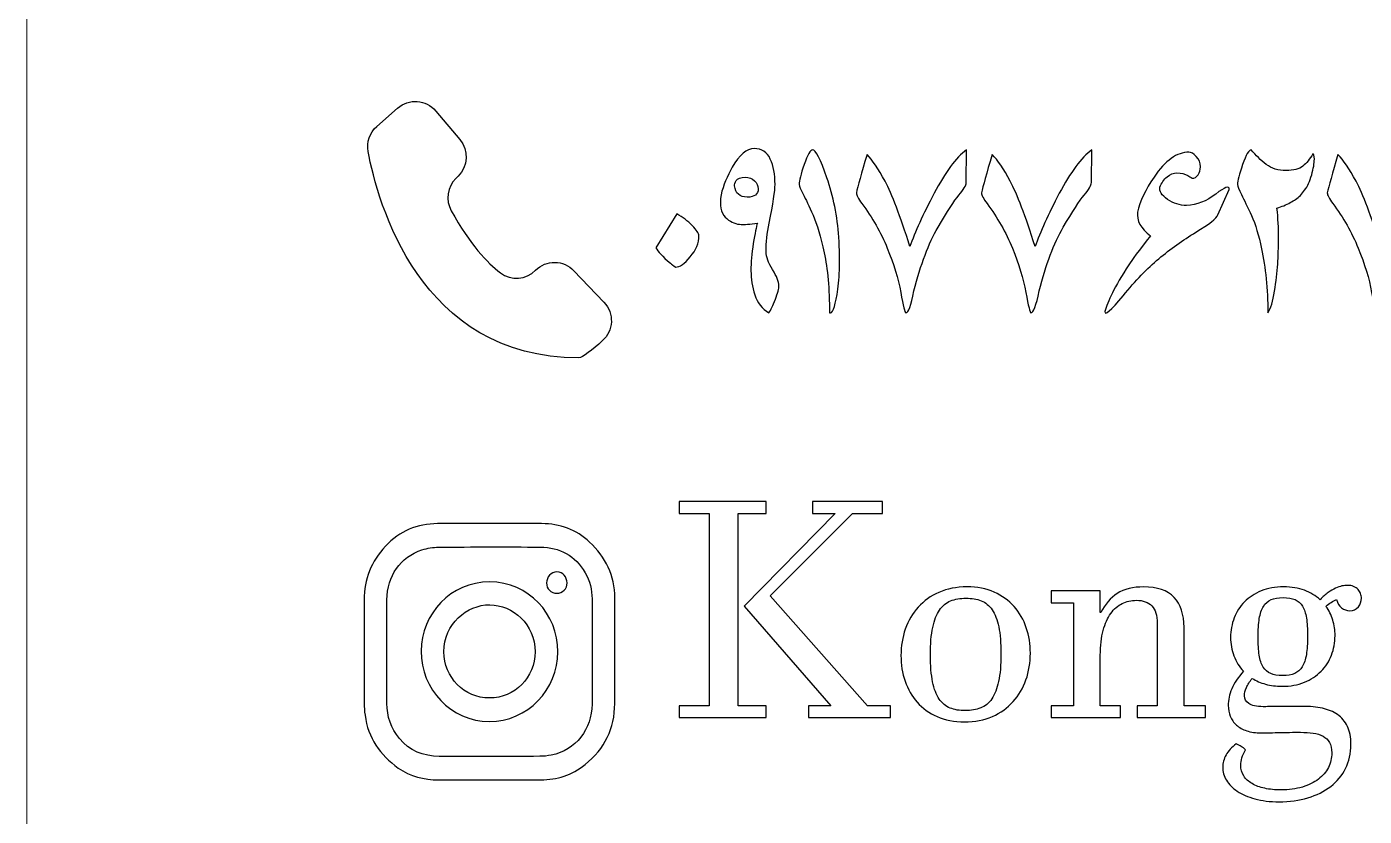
# Model space of a CAD drawing. Header units: millimetres. Extents: x 86.5 to 136.5, y -104.4 to -54.4.
# Drawn here: x 86.5 to 111.03, y -92.35 to -77.87 of the extents above; entities that cross this region are included whole.
import ezdxf

# ---------------------------------------------------------------- set-up
doc = ezdxf.new("R2010")
doc.units = ezdxf.units.MM
doc.header["$MEASUREMENT"] = 0
doc.layers.add('Layer 1', color=7, linetype='Continuous')

msp = doc.modelspace()

# ---------------------------------------------------------------- linework, layer by layer
at = {"layer": 'Layer 1', "color": 250, "lineweight": 18}
msp.add_open_spline([(89.501, -54.3709), (89.501, -54.3709), (133.501, -54.3709), (133.501, -54.3709), (135.1533, -54.3709), (136.501, -55.7186), (136.501, -57.3709), (136.501, -57.3709), (136.501, -101.3709), (136.501, -101.3709), (136.501, -103.0232), (135.1533, -104.3709), (133.501, -104.3709), (133.501, -104.3709), (89.501, -104.3709), (89.501, -104.3709), (87.8487, -104.3709), (86.501, -103.0232), (86.501, -101.3709), (86.501, -101.3709), (86.501, -57.3709), (86.501, -57.3709), (86.501, -55.7186), (87.8487, -54.3709), (89.501, -54.3709)], degree=3, knots=[0, 0, 0, 0, 0.125, 0.125, 0.125, 0.25, 0.25, 0.25, 0.375, 0.375, 0.375, 0.5, 0.5, 0.5, 0.625, 0.625, 0.625, 0.75, 0.75, 0.75, 0.875, 0.875, 0.875, 1, 1, 1, 1], dxfattribs=at)
at = {"layer": 'Layer 1', "color": 250}
for points, knots in [([(94.3719, -80.6508), (94.3719, -80.6508), (94.4151, -80.6084), (94.4151, -80.6084), (94.5981, -80.4281), (94.6115, -80.1368), (94.4456, -79.9403), (94.4456, -79.9403), (94.0034, -79.4162), (94.0034, -79.4162), (93.8254, -79.2048), (93.5086, -79.1817), (93.302, -79.3644), (93.302, -79.3644), (92.9217, -79.6988), (92.9217, -79.6988), (92.7908, -79.8145), (92.7316, -79.9893), (92.7634, -80.1607), (92.9355, -81.0835), (93.7046, -83.9423), (96.6266, -83.9423), (96.6924, -83.9423), (96.8806, -83.7894), (97.0585, -83.6315), (97.2668, -83.4456), (97.2809, -83.1253), (97.0888, -82.9234), (97.0888, -82.9234), (96.5379, -82.3447), (96.5379, -82.3447), (96.3474, -82.1448), (96.029, -82.1405), (95.8339, -82.3362), (95.6594, -82.5106), (95.3841, -82.5306), (95.1881, -82.3812), (94.9517, -82.2012), (94.631, -81.8664), (94.2876, -81.2439), (94.1809, -81.0503), (94.2143, -80.806), (94.3719, -80.6508)], [0, 0, 0, 0, 0.0714286, 0.0714286, 0.0714286, 0.1428571, 0.1428571, 0.1428571, 0.2142857, 0.2142857, 0.2142857, 0.2857143, 0.2857143, 0.2857143, 0.3571429, 0.3571429, 0.3571429, 0.4285714, 0.4285714, 0.4285714, 0.5, 0.5, 0.5, 0.5714286, 0.5714286, 0.5714286, 0.6428571, 0.6428571, 0.6428571, 0.7142857, 0.7142857, 0.7142857, 0.7857143, 0.7857143, 0.7857143, 0.8571429, 0.8571429, 0.8571429, 0.9285714, 0.9285714, 0.9285714, 1, 1, 1, 1]), ([(97.288, -89.3303), (97.288, -89.6456), (97.2897, -89.9615), (97.2874, -90.2769), (97.2844, -90.7376), (97.105, -91.1104), (96.7413, -91.4), (96.5001, -91.5916), (96.2291, -91.6767), (95.9279, -91.6781), (95.3033, -91.6798), (94.6786, -91.6781), (94.0536, -91.6789), (93.7854, -91.6789), (93.5336, -91.615), (93.3148, -91.4613), (92.9788, -91.2255), (92.7628, -90.9076), (92.7054, -90.494), (92.6954, -90.4208), (92.6915, -90.3467), (92.6915, -90.2733), (92.6904, -89.642), (92.6911, -89.0112), (92.6907, -88.38), (92.6904, -88), (92.819, -87.673), (93.0803, -87.3947), (93.3408, -87.1168), (93.6628, -86.9834), (94.0377, -86.9808), (94.6734, -86.9761), (95.3093, -86.9783), (95.9447, -86.9803), (96.2798, -86.9814), (96.5794, -87.0909), (96.8245, -87.3183), (97.1204, -87.5934), (97.2848, -87.9349), (97.2874, -88.345), (97.2897, -88.6731), (97.288, -89.0017), (97.288, -89.3303)], [0, 0, 0, 0, 0.0714286, 0.0714286, 0.0714286, 0.1428571, 0.1428571, 0.1428571, 0.2142857, 0.2142857, 0.2142857, 0.2857143, 0.2857143, 0.2857143, 0.3571429, 0.3571429, 0.3571429, 0.4285714, 0.4285714, 0.4285714, 0.5, 0.5, 0.5, 0.5714286, 0.5714286, 0.5714286, 0.6428571, 0.6428571, 0.6428571, 0.7142857, 0.7142857, 0.7142857, 0.7857143, 0.7857143, 0.7857143, 0.8571429, 0.8571429, 0.8571429, 0.9285714, 0.9285714, 0.9285714, 1, 1, 1, 1]), ([(93.1084, -89.3295), (93.1084, -89.6448), (93.1092, -89.9605), (93.1078, -90.276), (93.107, -90.5182), (93.1836, -90.735), (93.3358, -90.9194), (93.5232, -91.1459), (93.7746, -91.2473), (94.0662, -91.2475), (94.6822, -91.2489), (95.2984, -91.2489), (95.9143, -91.2473), (95.9838, -91.2468), (96.0536, -91.2393), (96.1218, -91.2265), (96.5742, -91.1386), (96.8665, -90.7425), (96.8692, -90.2934), (96.8737, -89.6496), (96.8711, -89.0057), (96.87, -88.3616), (96.8698, -88.1913), (96.8297, -88.0279), (96.7443, -87.8816), (96.5611, -87.5684), (96.2793, -87.4131), (95.9189, -87.411), (95.2985, -87.4072), (94.678, -87.4076), (94.0577, -87.4122), (93.9552, -87.4127), (93.8484, -87.4299), (93.7508, -87.4612), (93.353, -87.5903), (93.1109, -87.9401), (93.1086, -88.3766), (93.107, -88.6941), (93.1084, -89.012), (93.1084, -89.3295)], [0, 0, 0, 0, 0.0769231, 0.0769231, 0.0769231, 0.1538462, 0.1538462, 0.1538462, 0.2307692, 0.2307692, 0.2307692, 0.3076923, 0.3076923, 0.3076923, 0.3846154, 0.3846154, 0.3846154, 0.4615385, 0.4615385, 0.4615385, 0.5384615, 0.5384615, 0.5384615, 0.6153846, 0.6153846, 0.6153846, 0.6923077, 0.6923077, 0.6923077, 0.7692308, 0.7692308, 0.7692308, 0.8461538, 0.8461538, 0.8461538, 0.9230769, 0.9230769, 0.9230769, 1, 1, 1, 1]), ([(96.2429, -89.3317), (96.2429, -90.0186), (95.6903, -90.6119), (94.9848, -90.6094), (94.2823, -90.6068), (93.7313, -90.0116), (93.7358, -89.3221), (93.7403, -88.6303), (94.2781, -88.0494), (94.9908, -88.0497), (95.7044, -88.0504), (96.2437, -88.6361), (96.2429, -89.3317)], [0, 0, 0, 0, 0.25, 0.25, 0.25, 0.5, 0.5, 0.5, 0.75, 0.75, 0.75, 1, 1, 1, 1]), ([(96.0346, -88.0682), (96.0399, -87.959), (96.1124, -87.8646), (96.2268, -87.8665), (96.3376, -87.8678), (96.4098, -87.9629), (96.4123, -88.0682), (96.4147, -88.1744), (96.3298, -88.2584), (96.2237, -88.2584), (96.1173, -88.2584), (96.0344, -88.175), (96.0346, -88.0682)], [0, 0, 0, 0, 0.25, 0.25, 0.25, 0.5, 0.5, 0.5, 0.75, 0.75, 0.75, 1, 1, 1, 1]), ([(94.9888, -90.1773), (95.4525, -90.1777), (95.824, -89.8019), (95.825, -89.3303), (95.8264, -88.8254), (95.412, -88.4713), (94.9934, -88.4687), (94.5765, -88.4663), (94.1532, -88.8185), (94.1537, -89.329), (94.1538, -89.8007), (94.5242, -90.1764), (94.9888, -90.1773)], [0, 0, 0, 0, 0.25, 0.25, 0.25, 0.5, 0.5, 0.5, 0.75, 0.75, 0.75, 1, 1, 1, 1])]:
    msp.add_open_spline(points, degree=3, knots=knots, dxfattribs=at)
at = {"layer": 'Layer 1', "color": 251}
for points, knots in [([(99.2364, -80.9522), (99.2782, -80.7801), (99.3475, -80.6105), (99.4431, -80.4456), (99.5721, -80.2198), (99.7059, -80.1063), (99.8457, -80.1063), (99.983, -80.1063), (100.081, -80.1697), (100.1396, -80.2975), (100.1981, -80.4241), (100.2268, -80.5794), (100.2268, -80.7634), (100.2268, -80.8781), (100.1909, -81.1146), (100.1192, -81.4731), (100.081, -81.6558), (100.0631, -81.8291), (100.0631, -81.9951), (100.0631, -82.0907), (100.1013, -82.1994), (100.1802, -82.3237), (100.2578, -82.4467), (100.2972, -82.5447), (100.2972, -82.6164), (100.2972, -82.6701), (100.2757, -82.7549), (100.2327, -82.8684), (100.1897, -82.9831), (100.1491, -83.0656), (100.1121, -83.1169), (99.9878, -83.0429), (99.903, -82.9318), (99.8564, -82.786), (99.8098, -82.6403), (99.7859, -82.4933), (99.7847, -82.344), (99.7835, -82.1946), (99.7979, -82.0286), (99.8277, -81.8458), (99.8588, -81.663), (99.8827, -81.5376), (99.9018, -81.4695), (99.774, -81.4934), (99.6641, -81.5005), (99.5733, -81.4934), (99.4813, -81.485), (99.3953, -81.4408), (99.314, -81.3619), (99.2316, -81.2819), (99.2065, -81.1457), (99.2364, -80.9522)], [0, 0, 0, 0, 0.0588235, 0.0588235, 0.0588235, 0.1176471, 0.1176471, 0.1176471, 0.1764706, 0.1764706, 0.1764706, 0.2352941, 0.2352941, 0.2352941, 0.2941176, 0.2941176, 0.2941176, 0.3529412, 0.3529412, 0.3529412, 0.4117647, 0.4117647, 0.4117647, 0.4705882, 0.4705882, 0.4705882, 0.5294118, 0.5294118, 0.5294118, 0.5882353, 0.5882353, 0.5882353, 0.6470588, 0.6470588, 0.6470588, 0.7058824, 0.7058824, 0.7058824, 0.7647059, 0.7647059, 0.7647059, 0.8235294, 0.8235294, 0.8235294, 0.8823529, 0.8823529, 0.8823529, 0.9411765, 0.9411765, 0.9411765, 1, 1, 1, 1]), ([(101.3964, -81.7311), (101.4203, -82.1839), (101.4095, -82.5327), (101.3653, -82.7788), (101.3223, -83.0249), (101.2745, -83.1384), (101.2244, -83.1169), (101.2244, -82.6761), (101.1921, -82.3093), (101.1276, -82.0166), (101.0643, -81.7227), (100.9962, -81.4934), (100.9233, -81.3261), (100.8516, -81.16), (100.7907, -81.0322), (100.7417, -80.9438), (100.6927, -80.8542), (100.6676, -80.7945), (100.6676, -80.761), (100.6676, -80.6989), (100.6987, -80.577), (100.7608, -80.3978), (100.8229, -80.2174), (100.8743, -80.1278), (100.9161, -80.1278), (100.9747, -80.1278), (101.0619, -80.2987), (101.179, -80.6392), (101.296, -80.9796), (101.3689, -81.344), (101.3964, -81.7311)], [0, 0, 0, 0, 0.1, 0.1, 0.1, 0.2, 0.2, 0.2, 0.3, 0.3, 0.3, 0.4, 0.4, 0.4, 0.5, 0.5, 0.5, 0.6, 0.6, 0.6, 0.7, 0.7, 0.7, 0.8, 0.8, 0.8, 0.9, 0.9, 0.9, 1, 1, 1, 1]), ([(103.7344, -80.7264), (103.7296, -80.7825), (103.6842, -80.8602), (103.5994, -80.9605), (103.5134, -81.0609), (103.3867, -81.2568), (103.2159, -81.5483), (103.045, -81.841), (102.8981, -82.2293), (102.775, -82.7143), (102.7213, -82.9831), (102.6711, -83.1169), (102.6245, -83.1169), (102.6078, -83.1169), (102.5767, -82.9915), (102.5313, -82.7418), (102.4859, -82.4921), (102.4035, -82.2221), (102.2852, -81.9318), (102.1658, -81.6415), (102.0104, -81.3691), (101.8193, -81.1146), (101.7512, -81.0239), (101.7177, -80.9581), (101.7177, -80.9187), (101.744, -80.7969), (101.8085, -80.5627), (101.9137, -80.2151), (102.0116, -80.3106), (102.1227, -80.4743), (102.2458, -80.7049), (102.37, -80.9366), (102.5218, -81.3357), (102.701, -81.9019), (102.793, -81.6367), (102.9399, -81.3106), (103.1442, -80.9247), (103.3485, -80.5376), (103.5468, -80.2724), (103.7403, -80.1278), (103.7403, -80.1278), (103.7344, -80.7264), (103.7344, -80.7264)], [0, 0, 0, 0, 0.0714286, 0.0714286, 0.0714286, 0.1428571, 0.1428571, 0.1428571, 0.2142857, 0.2142857, 0.2142857, 0.2857143, 0.2857143, 0.2857143, 0.3571429, 0.3571429, 0.3571429, 0.4285714, 0.4285714, 0.4285714, 0.5, 0.5, 0.5, 0.5714286, 0.5714286, 0.5714286, 0.6428571, 0.6428571, 0.6428571, 0.7142857, 0.7142857, 0.7142857, 0.7857143, 0.7857143, 0.7857143, 0.8571429, 0.8571429, 0.8571429, 0.9285714, 0.9285714, 0.9285714, 1, 1, 1, 1]), ([(106.0306, -80.7264), (106.0258, -80.7825), (105.9804, -80.8602), (105.8956, -80.9605), (105.8096, -81.0609), (105.6829, -81.2568), (105.5121, -81.5483), (105.3412, -81.841), (105.1943, -82.2293), (105.0712, -82.7143), (105.0175, -82.9831), (104.9673, -83.1169), (104.9207, -83.1169), (104.904, -83.1169), (104.8729, -82.9915), (104.8275, -82.7418), (104.7821, -82.4921), (104.6997, -82.2221), (104.5814, -81.9318), (104.462, -81.6415), (104.3066, -81.3691), (104.1155, -81.1146), (104.0474, -81.0239), (104.0139, -80.9581), (104.0139, -80.9187), (104.0402, -80.7969), (104.1047, -80.5627), (104.2099, -80.2151), (104.3078, -80.3106), (104.4189, -80.4743), (104.542, -80.7049), (104.6662, -80.9366), (104.818, -81.3357), (104.9972, -81.9019), (105.0892, -81.6367), (105.2361, -81.3106), (105.4404, -80.9247), (105.6447, -80.5376), (105.843, -80.2724), (106.0365, -80.1278), (106.0365, -80.1278), (106.0306, -80.7264), (106.0306, -80.7264)], [0, 0, 0, 0, 0.0714286, 0.0714286, 0.0714286, 0.1428571, 0.1428571, 0.1428571, 0.2142857, 0.2142857, 0.2142857, 0.2857143, 0.2857143, 0.2857143, 0.3571429, 0.3571429, 0.3571429, 0.4285714, 0.4285714, 0.4285714, 0.5, 0.5, 0.5, 0.5714286, 0.5714286, 0.5714286, 0.6428571, 0.6428571, 0.6428571, 0.7142857, 0.7142857, 0.7142857, 0.7857143, 0.7857143, 0.7857143, 0.8571429, 0.8571429, 0.8571429, 0.9285714, 0.9285714, 0.9285714, 1, 1, 1, 1]), ([(108.3507, -81.3213), (108.3256, -81.3835), (108.1906, -81.4898), (107.9469, -81.6379), (107.7031, -81.7861), (107.4762, -81.9473), (107.2659, -82.1242), (107.0556, -82.2998), (106.837, -82.5268), (106.6112, -82.8027), (106.3854, -83.0799), (106.2731, -83.1755), (106.2755, -83.0918), (106.3006, -83.0034), (106.3472, -82.8888), (106.4153, -82.749), (106.4834, -82.6092), (106.5837, -82.4372), (106.7163, -82.2341), (106.7677, -82.1552), (106.8991, -81.9784), (107.1118, -81.706), (106.9362, -81.5686), (106.8573, -81.4229), (106.874, -81.2712), (106.9206, -81.0716), (107.0222, -80.8566), (107.1787, -80.6272), (107.3854, -80.3226), (107.5992, -80.1708), (107.819, -80.1708), (107.8585, -80.1708), (107.9039, -80.1971), (107.954, -80.2497), (108.0042, -80.3011), (108.0293, -80.3644), (108.0293, -80.4397), (108.0293, -80.4946), (108.0138, -80.5436), (107.9851, -80.5854), (107.9552, -80.6272), (107.9206, -80.6487), (107.8788, -80.6487), (107.8477, -80.6344), (107.8214, -80.6189), (107.7975, -80.5997), (107.7462, -80.5675), (107.6804, -80.5508), (107.598, -80.5508), (107.5371, -80.5508), (107.4774, -80.5747), (107.4176, -80.6224), (107.3579, -80.6702), (107.3149, -80.7335), (107.2862, -80.8136), (107.2707, -80.8853), (107.3173, -80.9593), (107.4272, -81.0358), (107.5359, -81.1111), (107.6518, -81.1493), (107.7736, -81.1493), (107.9648, -81.1397), (108.144, -81.0704), (108.31, -80.939), (108.4773, -80.8088), (108.5597, -80.7801), (108.5573, -80.8554), (108.5573, -80.8554), (108.3507, -81.3213), (108.3507, -81.3213)], [0, 0, 0, 0, 0.0434783, 0.0434783, 0.0434783, 0.0869565, 0.0869565, 0.0869565, 0.1304348, 0.1304348, 0.1304348, 0.173913, 0.173913, 0.173913, 0.2173913, 0.2173913, 0.2173913, 0.2608696, 0.2608696, 0.2608696, 0.3043478, 0.3043478, 0.3043478, 0.3478261, 0.3478261, 0.3478261, 0.3913043, 0.3913043, 0.3913043, 0.4347826, 0.4347826, 0.4347826, 0.4782609, 0.4782609, 0.4782609, 0.5217391, 0.5217391, 0.5217391, 0.5652174, 0.5652174, 0.5652174, 0.6086957, 0.6086957, 0.6086957, 0.6521739, 0.6521739, 0.6521739, 0.6956522, 0.6956522, 0.6956522, 0.7391304, 0.7391304, 0.7391304, 0.7826087, 0.7826087, 0.7826087, 0.826087, 0.826087, 0.826087, 0.8695652, 0.8695652, 0.8695652, 0.9130435, 0.9130435, 0.9130435, 0.9565217, 0.9565217, 0.9565217, 1, 1, 1, 1]), ([(109.9407, -80.8662), (109.8918, -80.939), (109.8368, -80.9952), (109.7759, -81.0358), (109.7149, -81.0764), (109.6433, -81.1158), (109.5584, -81.1529), (109.5166, -81.1648), (109.4748, -81.1804), (109.433, -81.1995), (109.4533, -81.3811), (109.4641, -81.5603), (109.4629, -81.7383), (109.4617, -81.9151), (109.4557, -82.0776), (109.4473, -82.2257), (109.4378, -82.3738), (109.4187, -82.5399), (109.3888, -82.7215), (109.3601, -82.9031), (109.3183, -83.0357), (109.2646, -83.1169), (109.2646, -82.6761), (109.2263, -82.2842), (109.1499, -81.9414), (109.0997, -81.6977), (109.0388, -81.4958), (108.9659, -81.3333), (108.8918, -81.172), (108.8309, -81.0442), (108.7819, -80.9498), (108.7329, -80.8566), (108.7078, -80.7945), (108.7078, -80.761), (108.7078, -80.6989), (108.7401, -80.577), (108.8022, -80.3978), (108.8655, -80.2174), (108.9181, -80.1278), (108.9599, -80.1278), (109.0447, -80.2282), (109.1367, -80.3166), (109.2371, -80.3943), (109.3374, -80.4707), (109.4569, -80.5089), (109.5979, -80.5089), (109.7376, -80.5089), (109.8404, -80.4815), (109.9073, -80.4265), (109.973, -80.3727), (110.0351, -80.2987), (110.0913, -80.2043), (110.1092, -80.2043), (110.1187, -80.2366), (110.1187, -80.2999), (110.1187, -80.3739), (110.102, -80.4695), (110.0698, -80.5866), (110.0375, -80.7025), (109.9945, -80.7969), (109.9407, -80.8662)], [0, 0, 0, 0, 0.05, 0.05, 0.05, 0.1, 0.1, 0.1, 0.15, 0.15, 0.15, 0.2, 0.2, 0.2, 0.25, 0.25, 0.25, 0.3, 0.3, 0.3, 0.35, 0.35, 0.35, 0.4, 0.4, 0.4, 0.45, 0.45, 0.45, 0.5, 0.5, 0.5, 0.55, 0.55, 0.55, 0.6, 0.6, 0.6, 0.65, 0.65, 0.65, 0.7, 0.7, 0.7, 0.75, 0.75, 0.75, 0.8, 0.8, 0.8, 0.85, 0.85, 0.85, 0.9, 0.9, 0.9, 0.95, 0.95, 0.95, 1, 1, 1, 1]), ([(112.3731, -80.7264), (112.3683, -80.7825), (112.3229, -80.8602), (112.2381, -80.9605), (112.1521, -81.0609), (112.0254, -81.2568), (111.8546, -81.5483), (111.6837, -81.841), (111.5368, -82.2293), (111.4137, -82.7143), (111.36, -82.9831), (111.3098, -83.1169), (111.2632, -83.1169), (111.2465, -83.1169), (111.2154, -82.9915), (111.17, -82.7418), (111.1246, -82.4921), (111.0422, -82.2221), (110.9239, -81.9318), (110.8045, -81.6415), (110.6491, -81.3691), (110.458, -81.1146), (110.3899, -81.0239), (110.3564, -80.9581), (110.3564, -80.9187), (110.3827, -80.7969), (110.4472, -80.5627), (110.5524, -80.2151), (110.6503, -80.3106), (110.7614, -80.4743), (110.8845, -80.7049), (111.0087, -80.9366), (111.1605, -81.3357), (111.3397, -81.9019), (111.4317, -81.6367), (111.5786, -81.3106), (111.7829, -80.9247), (111.9872, -80.5376), (112.1855, -80.2724), (112.379, -80.1278), (112.379, -80.1278), (112.3731, -80.7264), (112.3731, -80.7264)], [0, 0, 0, 0, 0.0714286, 0.0714286, 0.0714286, 0.1428571, 0.1428571, 0.1428571, 0.2142857, 0.2142857, 0.2142857, 0.2857143, 0.2857143, 0.2857143, 0.3571429, 0.3571429, 0.3571429, 0.4285714, 0.4285714, 0.4285714, 0.5, 0.5, 0.5, 0.5714286, 0.5714286, 0.5714286, 0.6428571, 0.6428571, 0.6428571, 0.7142857, 0.7142857, 0.7142857, 0.7857143, 0.7857143, 0.7857143, 0.8571429, 0.8571429, 0.8571429, 0.9285714, 0.9285714, 0.9285714, 1, 1, 1, 1]), ([(99.6796, -80.632), (99.5936, -80.632), (99.5386, -80.6511), (99.5147, -80.6893), (99.492, -80.7276), (99.4813, -80.761), (99.4837, -80.7885), (99.4992, -80.9271), (99.5781, -80.9952), (99.7178, -80.9952), (99.8504, -80.9952), (99.9173, -80.9438), (99.9173, -80.8411), (99.9173, -80.7873), (99.8946, -80.7395), (99.8504, -80.6965), (99.8062, -80.6535), (99.7489, -80.632), (99.6796, -80.632)], [0, 0, 0, 0, 0.1666667, 0.1666667, 0.1666667, 0.3333333, 0.3333333, 0.3333333, 0.5, 0.5, 0.5, 0.6666667, 0.6666667, 0.6666667, 0.8333333, 0.8333333, 0.8333333, 1, 1, 1, 1]), ([(98.8301, -81.7), (98.8301, -81.835), (98.7776, -81.9653), (98.6724, -82.0907), (98.5673, -82.2161), (98.4789, -82.2783), (98.406, -82.2783), (98.3594, -82.2508), (98.3272, -82.2257), (98.3081, -82.2054), (98.1587, -82.0823), (98.0703, -81.9892), (98.0428, -81.927), (98.0428, -81.927), (98.4239, -81.3034), (98.4239, -81.3034), (98.5315, -81.3619), (98.6258, -81.4324), (98.7071, -81.5161), (98.7895, -81.5997), (98.8301, -81.6606), (98.8301, -81.7)], [0, 0, 0, 0, 0.1428571, 0.1428571, 0.1428571, 0.2857143, 0.2857143, 0.2857143, 0.4285714, 0.4285714, 0.4285714, 0.5714286, 0.5714286, 0.5714286, 0.7142857, 0.7142857, 0.7142857, 0.8571429, 0.8571429, 0.8571429, 1, 1, 1, 1]), ([(99.5485, -90.3204), (99.5485, -90.3204), (100.0664, -90.3204), (100.0664, -90.3204), (100.0664, -90.3204), (100.0664, -90.5383), (100.0664, -90.5383), (100.0664, -90.5383), (98.4701, -90.5383), (98.4701, -90.5383), (98.4701, -90.5383), (98.4701, -90.3204), (98.4701, -90.3204), (98.4701, -90.3204), (99.0158, -90.3204), (99.0158, -90.3204), (99.0158, -90.3204), (99.0158, -86.7943), (99.0158, -86.7943), (99.0158, -86.7943), (98.4701, -86.7943), (98.4701, -86.7943), (98.4701, -86.7943), (98.4701, -86.5764), (98.4701, -86.5764), (98.4701, -86.5764), (100.0664, -86.5764), (100.0664, -86.5764), (100.0664, -86.5764), (100.0664, -86.7943), (100.0664, -86.7943), (100.0664, -86.7943), (99.5485, -86.7943), (99.5485, -86.7943), (99.5485, -86.7943), (99.5485, -90.3204), (99.5485, -90.3204)], [0, 0, 0, 0, 0.0833333, 0.0833333, 0.0833333, 0.1666667, 0.1666667, 0.1666667, 0.25, 0.25, 0.25, 0.3333333, 0.3333333, 0.3333333, 0.4166667, 0.4166667, 0.4166667, 0.5, 0.5, 0.5, 0.5833333, 0.5833333, 0.5833333, 0.6666667, 0.6666667, 0.6666667, 0.75, 0.75, 0.75, 0.8333333, 0.8333333, 0.8333333, 0.9166667, 0.9166667, 0.9166667, 1, 1, 1, 1]), ([(99.6575, -88.4931), (99.6575, -88.4931), (101.3274, -86.7943), (101.3274, -86.7943), (101.3274, -86.7943), (100.9148, -86.7943), (100.9148, -86.7943), (100.9148, -86.7943), (100.9148, -86.5764), (100.9148, -86.5764), (100.9148, -86.5764), (102.2, -86.5764), (102.2, -86.5764), (102.2, -86.5764), (102.2, -86.7943), (102.2, -86.7943), (102.2, -86.7943), (101.6468, -86.7943), (101.6468, -86.7943), (101.6468, -86.7943), (100.1399, -88.3078), (100.1399, -88.3078), (100.1399, -88.3078), (101.9197, -90.3204), (101.9197, -90.3204), (101.9197, -90.3204), (102.3453, -90.3204), (102.3453, -90.3204), (102.3453, -90.3204), (102.3453, -90.5383), (102.3453, -90.5383), (102.3453, -90.5383), (100.8384, -90.5383), (100.8384, -90.5383), (100.8384, -90.5383), (100.8384, -90.3204), (100.8384, -90.3204), (100.8384, -90.3204), (101.2482, -90.3204), (101.2482, -90.3204), (101.2482, -90.3204), (99.6575, -88.4931), (99.6575, -88.4931)], [0, 0, 0, 0, 0.0714286, 0.0714286, 0.0714286, 0.1428571, 0.1428571, 0.1428571, 0.2142857, 0.2142857, 0.2142857, 0.2857143, 0.2857143, 0.2857143, 0.3571429, 0.3571429, 0.3571429, 0.4285714, 0.4285714, 0.4285714, 0.5, 0.5, 0.5, 0.5714286, 0.5714286, 0.5714286, 0.6428571, 0.6428571, 0.6428571, 0.7142857, 0.7142857, 0.7142857, 0.7857143, 0.7857143, 0.7857143, 0.8571429, 0.8571429, 0.8571429, 0.9285714, 0.9285714, 0.9285714, 1, 1, 1, 1]), ([(102.5363, -89.3993), (102.5363, -89.2279), (102.5633, -89.0659), (102.6164, -88.9131), (102.6704, -88.7604), (102.7496, -88.6272), (102.853, -88.5126), (102.9563, -88.3972), (103.083, -88.3068), (103.2339, -88.2407), (103.3838, -88.1746), (103.5542, -88.141), (103.7452, -88.141), (103.9342, -88.141), (104.1019, -88.1736), (104.2472, -88.2379), (104.3924, -88.3022), (104.5145, -88.3906), (104.6132, -88.5015), (104.711, -88.6123), (104.7855, -88.7418), (104.8348, -88.8889), (104.8851, -89.0361), (104.9103, -89.1925), (104.9103, -89.3583), (104.9103, -89.5297), (104.8833, -89.6917), (104.8292, -89.8445), (104.7762, -89.9972), (104.697, -90.1304), (104.5936, -90.2449), (104.4902, -90.3604), (104.3626, -90.4508), (104.2127, -90.5169), (104.0628, -90.583), (103.8923, -90.6165), (103.7014, -90.6165), (103.5123, -90.6165), (103.3447, -90.5839), (103.1994, -90.5197), (103.0541, -90.4554), (102.9321, -90.3669), (102.8334, -90.2561), (102.7356, -90.1453), (102.6611, -90.0158), (102.6117, -89.8687), (102.5614, -89.7215), (102.5363, -89.5651), (102.5363, -89.3993)], [0, 0, 0, 0, 0.0625, 0.0625, 0.0625, 0.125, 0.125, 0.125, 0.1875, 0.1875, 0.1875, 0.25, 0.25, 0.25, 0.3125, 0.3125, 0.3125, 0.375, 0.375, 0.375, 0.4375, 0.4375, 0.4375, 0.5, 0.5, 0.5, 0.5625, 0.5625, 0.5625, 0.625, 0.625, 0.625, 0.6875, 0.6875, 0.6875, 0.75, 0.75, 0.75, 0.8125, 0.8125, 0.8125, 0.875, 0.875, 0.875, 0.9375, 0.9375, 0.9375, 1, 1, 1, 1]), ([(106.1927, -90.3204), (106.1927, -90.3204), (106.5606, -90.3204), (106.5606, -90.3204), (106.5606, -90.3204), (106.5606, -90.5383), (106.5606, -90.5383), (106.5606, -90.5383), (105.2921, -90.5383), (105.2921, -90.5383), (105.2921, -90.5383), (105.2921, -90.3204), (105.2921, -90.3204), (105.2921, -90.3204), (105.7019, -90.3204), (105.7019, -90.3204), (105.7019, -90.3204), (105.7019, -88.4316), (105.7019, -88.4316), (105.7019, -88.4316), (105.2921, -88.4316), (105.2921, -88.4316), (105.2921, -88.4316), (105.2921, -88.2137), (105.2921, -88.2137), (105.2921, -88.2137), (106.1927, -88.2137), (106.1927, -88.2137), (106.1927, -88.2137), (106.1927, -88.6104), (106.1927, -88.6104), (106.1927, -88.6104), (106.2039, -88.6104), (106.2039, -88.6104), (106.2784, -88.4596), (106.3781, -88.3431), (106.5038, -88.2621), (106.6295, -88.1811), (106.7916, -88.141), (106.989, -88.141), (107.2386, -88.141), (107.424, -88.2053), (107.546, -88.3329), (107.668, -88.4614), (107.7285, -88.6449), (107.7285, -88.8833), (107.7285, -88.8833), (107.7285, -90.3204), (107.7285, -90.3204), (107.7285, -90.3204), (108.1243, -90.3204), (108.1243, -90.3204), (108.1243, -90.3204), (108.1243, -90.5383), (108.1243, -90.5383), (108.1243, -90.5383), (106.8689, -90.5383), (106.8689, -90.5383), (106.8689, -90.5383), (106.8689, -90.3204), (106.8689, -90.3204), (106.8689, -90.3204), (107.2377, -90.3204), (107.2377, -90.3204), (107.2377, -90.3204), (107.2377, -88.807), (107.2377, -88.807), (107.2377, -88.6635), (107.2042, -88.5574), (107.1371, -88.4894), (107.0691, -88.4214), (106.9751, -88.3869), (106.8531, -88.3869), (106.7599, -88.3869), (106.6742, -88.4065), (106.5941, -88.4456), (106.5141, -88.4847), (106.4442, -88.5452), (106.3846, -88.6272), (106.3259, -88.7092), (106.2794, -88.8135), (106.2449, -88.9401), (106.2095, -89.0677), (106.1927, -89.2186), (106.1927, -89.3928), (106.1927, -89.3928), (106.1927, -90.3204), (106.1927, -90.3204)], [0, 0, 0, 0, 0.0344828, 0.0344828, 0.0344828, 0.0689655, 0.0689655, 0.0689655, 0.1034483, 0.1034483, 0.1034483, 0.137931, 0.137931, 0.137931, 0.1724138, 0.1724138, 0.1724138, 0.2068966, 0.2068966, 0.2068966, 0.2413793, 0.2413793, 0.2413793, 0.2758621, 0.2758621, 0.2758621, 0.3103448, 0.3103448, 0.3103448, 0.3448276, 0.3448276, 0.3448276, 0.3793103, 0.3793103, 0.3793103, 0.4137931, 0.4137931, 0.4137931, 0.4482759, 0.4482759, 0.4482759, 0.4827586, 0.4827586, 0.4827586, 0.5172414, 0.5172414, 0.5172414, 0.5517241, 0.5517241, 0.5517241, 0.5862069, 0.5862069, 0.5862069, 0.6206897, 0.6206897, 0.6206897, 0.6551724, 0.6551724, 0.6551724, 0.6896552, 0.6896552, 0.6896552, 0.7241379, 0.7241379, 0.7241379, 0.7586207, 0.7586207, 0.7586207, 0.7931034, 0.7931034, 0.7931034, 0.8275862, 0.8275862, 0.8275862, 0.862069, 0.862069, 0.862069, 0.8965517, 0.8965517, 0.8965517, 0.9310345, 0.9310345, 0.9310345, 0.9655172, 0.9655172, 0.9655172, 1, 1, 1, 1]), ([(108.8583, -91.126), (108.8275, -91.1772), (108.8052, -91.2266), (108.7903, -91.2731), (108.7754, -91.3206), (108.7688, -91.3672), (108.7688, -91.4128), (108.7688, -91.4855), (108.7865, -91.5497), (108.8229, -91.6065), (108.8592, -91.6624), (108.9104, -91.7099), (108.9756, -91.7481), (109.0417, -91.7863), (109.119, -91.8152), (109.2094, -91.8338), (109.2988, -91.8533), (109.3975, -91.8627), (109.5055, -91.8627), (109.6527, -91.8627), (109.784, -91.845), (109.8995, -91.8105), (110.015, -91.776), (110.1128, -91.7276), (110.1929, -91.6661), (110.273, -91.6047), (110.3335, -91.532), (110.3754, -91.451), (110.4173, -91.369), (110.4387, -91.2796), (110.4387, -91.1828), (110.4387, -91.1046), (110.4238, -91.0412), (110.3959, -90.9919), (110.3679, -90.9425), (110.3279, -90.9043), (110.2776, -90.8773), (110.2264, -90.8503), (110.1658, -90.8317), (110.096, -90.8214), (110.0261, -90.8112), (109.9488, -90.8065), (109.865, -90.8065), (109.8054, -90.8065), (109.7384, -90.8065), (109.6639, -90.8075), (109.5884, -90.8084), (109.5167, -90.8102), (109.4478, -90.8121), (109.3789, -90.814), (109.3165, -90.8149), (109.2625, -90.8158), (109.2075, -90.8168), (109.1693, -90.8177), (109.1479, -90.8177), (109.0436, -90.8177), (108.9542, -90.8047), (108.8787, -90.7795), (108.8033, -90.7544), (108.74, -90.719), (108.6897, -90.6733), (108.6385, -90.6277), (108.6003, -90.5746), (108.5761, -90.5122), (108.5518, -90.4508), (108.5397, -90.3846), (108.5397, -90.3138), (108.5397, -90.2161), (108.5612, -90.1136), (108.6049, -90.0084), (108.6487, -89.9031), (108.7195, -89.796), (108.8173, -89.6871), (108.7409, -89.6051), (108.6832, -89.511), (108.6431, -89.4049), (108.6031, -89.2987), (108.5826, -89.1851), (108.5826, -89.0659), (108.5826, -88.9401), (108.6049, -88.8219), (108.6487, -88.7092), (108.6925, -88.5974), (108.7549, -88.4996), (108.8378, -88.4149), (108.9207, -88.331), (109.0231, -88.264), (109.1432, -88.2146), (109.2643, -88.1653), (109.4022, -88.141), (109.5568, -88.141), (109.6992, -88.141), (109.825, -88.1615), (109.9367, -88.2034), (110.0476, -88.2454), (110.1426, -88.3031), (110.2227, -88.3757), (110.2739, -88.3227), (110.3232, -88.2789), (110.3717, -88.2444), (110.4201, -88.21), (110.4648, -88.183), (110.5067, -88.1643), (110.5486, -88.1448), (110.5877, -88.1317), (110.6241, -88.1243), (110.6604, -88.1168), (110.693, -88.1131), (110.7219, -88.1131), (110.7675, -88.1131), (110.8066, -88.1196), (110.8392, -88.1336), (110.8718, -88.1476), (110.8988, -88.1653), (110.9202, -88.1885), (110.9407, -88.2109), (110.9565, -88.236), (110.9659, -88.2649), (110.9761, -88.2929), (110.9817, -88.3217), (110.9817, -88.3506), (110.9817, -88.4083), (110.9631, -88.4605), (110.9258, -88.5071), (110.8876, -88.5536), (110.8355, -88.5769), (110.7684, -88.5769), (110.7153, -88.5769), (110.666, -88.5592), (110.6194, -88.5248), (110.5738, -88.4903), (110.543, -88.44), (110.5281, -88.372), (110.4918, -88.3869), (110.4583, -88.4046), (110.4257, -88.4251), (110.394, -88.4465), (110.3624, -88.4707), (110.3316, -88.4977), (110.3866, -88.5741), (110.4276, -88.6579), (110.4564, -88.7492), (110.4844, -88.8395), (110.4983, -88.9355), (110.4983, -89.0351), (110.4983, -89.1609), (110.4769, -89.2801), (110.4331, -89.3928), (110.3894, -89.5055), (110.3251, -89.6042), (110.2422, -89.6889), (110.1584, -89.7727), (110.0559, -89.8398), (109.9358, -89.8892), (109.8166, -89.9385), (109.6788, -89.9627), (109.5242, -89.9627), (109.4152, -89.9627), (109.3146, -89.9497), (109.2243, -89.9246), (109.133, -89.8994), (109.051, -89.864), (108.9784, -89.8184), (108.9328, -89.878), (108.8983, -89.9339), (108.8732, -89.987), (108.8489, -90.04), (108.8368, -90.0903), (108.8368, -90.1369), (108.8368, -90.1946), (108.8629, -90.2421), (108.9141, -90.2803), (108.9663, -90.3185), (109.0548, -90.3371), (109.1805, -90.3371), (109.2001, -90.3371), (109.242, -90.3371), (109.3044, -90.3362), (109.3677, -90.3353), (109.4366, -90.3353), (109.513, -90.3343), (109.5894, -90.3334), (109.6648, -90.3334), (109.7384, -90.3325), (109.8119, -90.3315), (109.8688, -90.3315), (109.9088, -90.3315), (110.0383, -90.3315), (110.1565, -90.3427), (110.2655, -90.366), (110.3735, -90.3884), (110.4657, -90.4275), (110.543, -90.4815), (110.6203, -90.5364), (110.6809, -90.6082), (110.7246, -90.6976), (110.7684, -90.787), (110.7898, -90.8978), (110.7898, -91.031), (110.7898, -91.193), (110.7572, -91.3392), (110.6921, -91.4687), (110.6269, -91.5982), (110.5356, -91.7081), (110.4182, -91.7993), (110.3009, -91.8906), (110.1612, -91.9595), (110.0001, -92.0079), (109.8399, -92.0564), (109.6639, -92.0806), (109.472, -92.0806), (109.3053, -92.0806), (109.1572, -92.0629), (109.0287, -92.0275), (108.9011, -91.9921), (108.7931, -91.9446), (108.7055, -91.8869), (108.618, -91.8282), (108.5518, -91.7611), (108.5062, -91.6857), (108.4615, -91.6103), (108.4382, -91.5311), (108.4382, -91.4491), (108.4382, -91.3709), (108.4587, -91.2945), (108.4997, -91.2219), (108.5407, -91.1493), (108.6031, -91.0813), (108.6869, -91.017), (108.7213, -91.0319), (108.7512, -91.0477), (108.7763, -91.0645), (108.8024, -91.0822), (108.8294, -91.1027), (108.8583, -91.126)], [0, 0, 0, 0, 0.0128205, 0.0128205, 0.0128205, 0.025641, 0.025641, 0.025641, 0.0384615, 0.0384615, 0.0384615, 0.0512821, 0.0512821, 0.0512821, 0.0641026, 0.0641026, 0.0641026, 0.0769231, 0.0769231, 0.0769231, 0.0897436, 0.0897436, 0.0897436, 0.1025641, 0.1025641, 0.1025641, 0.1153846, 0.1153846, 0.1153846, 0.1282051, 0.1282051, 0.1282051, 0.1410256, 0.1410256, 0.1410256, 0.1538462, 0.1538462, 0.1538462, 0.1666667, 0.1666667, 0.1666667, 0.1794872, 0.1794872, 0.1794872, 0.1923077, 0.1923077, 0.1923077, 0.2051282, 0.2051282, 0.2051282, 0.2179487, 0.2179487, 0.2179487, 0.2307692, 0.2307692, 0.2307692, 0.2435897, 0.2435897, 0.2435897, 0.2564103, 0.2564103, 0.2564103, 0.2692308, 0.2692308, 0.2692308, 0.2820513, 0.2820513, 0.2820513, 0.2948718, 0.2948718, 0.2948718, 0.3076923, 0.3076923, 0.3076923, 0.3205128, 0.3205128, 0.3205128, 0.3333333, 0.3333333, 0.3333333, 0.3461538, 0.3461538, 0.3461538, 0.3589744, 0.3589744, 0.3589744, 0.3717949, 0.3717949, 0.3717949, 0.3846154, 0.3846154, 0.3846154, 0.3974359, 0.3974359, 0.3974359, 0.4102564, 0.4102564, 0.4102564, 0.4230769, 0.4230769, 0.4230769, 0.4358974, 0.4358974, 0.4358974, 0.4487179, 0.4487179, 0.4487179, 0.4615385, 0.4615385, 0.4615385, 0.474359, 0.474359, 0.474359, 0.4871795, 0.4871795, 0.4871795, 0.5, 0.5, 0.5, 0.5128205, 0.5128205, 0.5128205, 0.525641, 0.525641, 0.525641, 0.5384615, 0.5384615, 0.5384615, 0.5512821, 0.5512821, 0.5512821, 0.5641026, 0.5641026, 0.5641026, 0.5769231, 0.5769231, 0.5769231, 0.5897436, 0.5897436, 0.5897436, 0.6025641, 0.6025641, 0.6025641, 0.6153846, 0.6153846, 0.6153846, 0.6282051, 0.6282051, 0.6282051, 0.6410256, 0.6410256, 0.6410256, 0.6538462, 0.6538462, 0.6538462, 0.6666667, 0.6666667, 0.6666667, 0.6794872, 0.6794872, 0.6794872, 0.6923077, 0.6923077, 0.6923077, 0.7051282, 0.7051282, 0.7051282, 0.7179487, 0.7179487, 0.7179487, 0.7307692, 0.7307692, 0.7307692, 0.7435897, 0.7435897, 0.7435897, 0.7564103, 0.7564103, 0.7564103, 0.7692308, 0.7692308, 0.7692308, 0.7820513, 0.7820513, 0.7820513, 0.7948718, 0.7948718, 0.7948718, 0.8076923, 0.8076923, 0.8076923, 0.8205128, 0.8205128, 0.8205128, 0.8333333, 0.8333333, 0.8333333, 0.8461538, 0.8461538, 0.8461538, 0.8589744, 0.8589744, 0.8589744, 0.8717949, 0.8717949, 0.8717949, 0.8846154, 0.8846154, 0.8846154, 0.8974359, 0.8974359, 0.8974359, 0.9102564, 0.9102564, 0.9102564, 0.9230769, 0.9230769, 0.9230769, 0.9358974, 0.9358974, 0.9358974, 0.9487179, 0.9487179, 0.9487179, 0.9615385, 0.9615385, 0.9615385, 0.974359, 0.974359, 0.974359, 0.9871795, 0.9871795, 0.9871795, 1, 1, 1, 1]), ([(103.0765, -89.3881), (103.0765, -89.5865), (103.0904, -89.7513), (103.1175, -89.8826), (103.1445, -90.014), (103.1845, -90.1183), (103.2376, -90.1965), (103.2907, -90.2747), (103.3568, -90.3297), (103.4369, -90.3623), (103.517, -90.3939), (103.6101, -90.4098), (103.7182, -90.4098), (103.8234, -90.4098), (103.9165, -90.393), (103.9985, -90.3604), (104.0805, -90.3278), (104.1494, -90.2719), (104.2034, -90.1928), (104.2583, -90.1136), (104.2993, -90.0065), (104.3273, -89.8733), (104.3561, -89.7392), (104.3701, -89.5716), (104.3701, -89.3695), (104.3701, -89.1711), (104.3561, -89.0063), (104.3291, -88.8749), (104.3021, -88.7436), (104.2621, -88.6393), (104.209, -88.5611), (104.1559, -88.4828), (104.0888, -88.4279), (104.0087, -88.3953), (103.9277, -88.3636), (103.8346, -88.3478), (103.7284, -88.3478), (103.6213, -88.3478), (103.5272, -88.3646), (103.4462, -88.3972), (103.3652, -88.4298), (103.2972, -88.4856), (103.2432, -88.5648), (103.1882, -88.644), (103.1473, -88.7501), (103.1193, -88.8843), (103.0904, -89.0184), (103.0765, -89.186), (103.0765, -89.3881)], [0, 0, 0, 0, 0.0625, 0.0625, 0.0625, 0.125, 0.125, 0.125, 0.1875, 0.1875, 0.1875, 0.25, 0.25, 0.25, 0.3125, 0.3125, 0.3125, 0.375, 0.375, 0.375, 0.4375, 0.4375, 0.4375, 0.5, 0.5, 0.5, 0.5625, 0.5625, 0.5625, 0.625, 0.625, 0.625, 0.6875, 0.6875, 0.6875, 0.75, 0.75, 0.75, 0.8125, 0.8125, 0.8125, 0.875, 0.875, 0.875, 0.9375, 0.9375, 0.9375, 1, 1, 1, 1]), ([(109.9936, -89.0407), (109.9936, -88.9122), (109.987, -88.8032), (109.9731, -88.7129), (109.9591, -88.6235), (109.9358, -88.5508), (109.9023, -88.4959), (109.8688, -88.44), (109.8231, -88.4), (109.7654, -88.3748), (109.7086, -88.3497), (109.635, -88.3366), (109.5465, -88.3366), (109.4571, -88.3366), (109.3835, -88.3497), (109.3249, -88.3748), (109.2671, -88.4), (109.2196, -88.4409), (109.1842, -88.4987), (109.1488, -88.5555), (109.1237, -88.63), (109.1097, -88.7231), (109.0948, -88.8153), (109.0874, -88.928), (109.0874, -89.0603), (109.0874, -89.1907), (109.0948, -89.3006), (109.1079, -89.3909), (109.1218, -89.4803), (109.146, -89.5529), (109.1805, -89.6098), (109.215, -89.6656), (109.2606, -89.7057), (109.3183, -89.7308), (109.3751, -89.755), (109.4478, -89.7672), (109.5353, -89.7672), (109.6247, -89.7672), (109.6983, -89.7541), (109.7579, -89.729), (109.8166, -89.7038), (109.8632, -89.6619), (109.8976, -89.6042), (109.933, -89.5455), (109.9572, -89.471), (109.9721, -89.3797), (109.9861, -89.2885), (109.9936, -89.1748), (109.9936, -89.0407)], [0, 0, 0, 0, 0.0625, 0.0625, 0.0625, 0.125, 0.125, 0.125, 0.1875, 0.1875, 0.1875, 0.25, 0.25, 0.25, 0.3125, 0.3125, 0.3125, 0.375, 0.375, 0.375, 0.4375, 0.4375, 0.4375, 0.5, 0.5, 0.5, 0.5625, 0.5625, 0.5625, 0.625, 0.625, 0.625, 0.6875, 0.6875, 0.6875, 0.75, 0.75, 0.75, 0.8125, 0.8125, 0.8125, 0.875, 0.875, 0.875, 0.9375, 0.9375, 0.9375, 1, 1, 1, 1])]:
    msp.add_open_spline(points, degree=3, knots=knots, dxfattribs=at)

doc.saveas('drawing.dxf')
